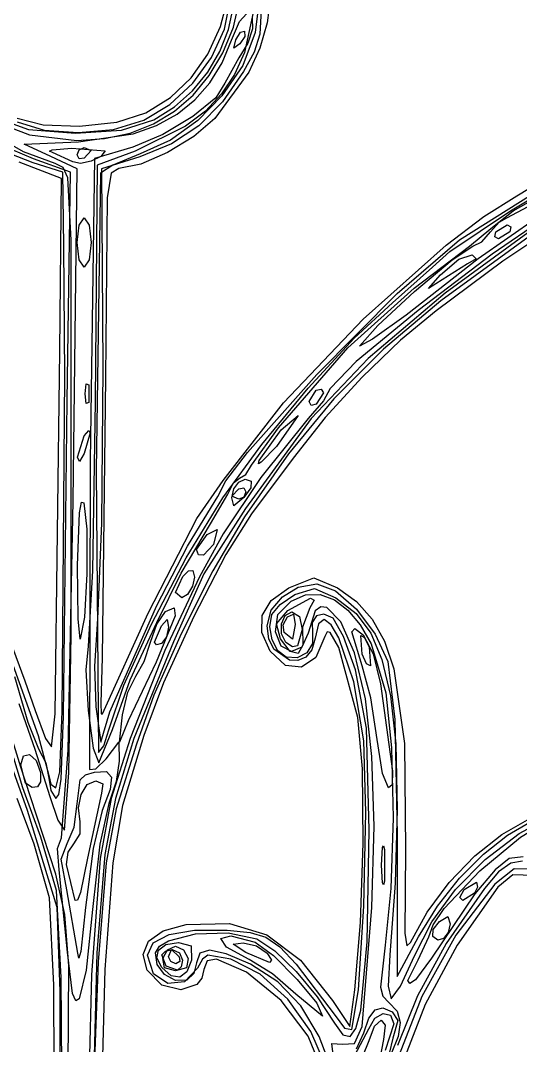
# Model space of a CAD drawing. Extents: x 3 to 111, y 1 to 177.
# Drawn here: x 53.05 to 73.1, y 74.33 to 115.44 of the extents above; entities that cross this region are included whole.
import ezdxf

# ---------------------------------------------------------------- set-up
doc = ezdxf.new("R2010")
doc.units = 0

msp = doc.modelspace()

# ---------------------------------------------------------------- linework, layer by layer
at = {"layer": 'Layer 1', "color": 4}
for p, q in [((62.766643, 117.122222), (62.649876, 114.900433)), ((61.072203, 115.201909), (61.405703, 116.479636)), ((61.227154, 115.101009), (61.486074, 116.395568)), ((61.588706, 115.176879), (61.884316, 116.513659)), ((62.658242, 116.642944), (62.463204, 114.962984)), ((63.076144, 116.426476), (62.935166, 115.351831)), ((61.386727, 115.078496), (61.587261, 115.998901)), ((62.485589, 116.275556), (62.03278, 114.163646)), ((61.825573, 115.400226), (62.110775, 115.711111)), ((62.337972, 115.538907), (62.348921, 115.104371)), ((60.557177, 114.091983), (61.072203, 115.201909)), ((61.16102, 114.141569), (61.588706, 115.176879)), ((61.505445, 114.652778), (61.825573, 115.400226)), ((62.935166, 115.351831), (62.644254, 114.336526)), ((60.707435, 113.96241), (61.227154, 115.101009)), ((61.039235, 114.194389), (61.386727, 115.078496)), ((61.6837, 114.66495), (61.8662, 114.975947)), ((62.042949, 114.799199), (61.841688, 114.506962)), ((61.8662, 114.975947), (62.034383, 115.013023)), ((62.463204, 114.962984), (61.960805, 113.642132)), ((62.034383, 115.013023), (62.042949, 114.799199)), ((62.348921, 115.104371), (62.16477, 114.53062)), ((62.649876, 114.900433), (62.413441, 114.1761)), ((61.132845, 113.742712), (61.505445, 114.652778)), ((61.600737, 114.331378), (61.6837, 114.66495)), ((61.841688, 114.506962), (61.600737, 114.331378)), ((61.6837, 114.66495), (61.6837, 114.66495)), ((62.16477, 114.53062), (61.806667, 113.940768)), ((62.644254, 114.336526), (62.200728, 113.367598)), ((59.887632, 113.145308), (60.557177, 114.091983)), ((59.958431, 112.929833), (60.707435, 113.96241)), ((60.555587, 113.368803), (61.039235, 114.194389)), ((60.621245, 113.232341), (61.16102, 114.141569)), ((61.806667, 113.940768), (61.242222, 112.930867)), ((62.03278, 114.163646), (61.635148, 113.279228)), ((62.413441, 114.1761), (61.992925, 113.394498)), ((60.645689, 112.945404), (61.132845, 113.742712)), ((61.960805, 113.642132), (61.120947, 112.425302)), ((59.061938, 112.359994), (59.887632, 113.145308)), ((59.946586, 112.62396), (60.555587, 113.368803)), ((59.97447, 112.45288), (60.621245, 113.232341)), ((62.200728, 113.367598), (60.845124, 111.517024)), ((61.635148, 113.279228), (61.113663, 112.497012)), ((61.992925, 113.394498), (61.144902, 112.176127)), ((59.036772, 112.067508), (59.958431, 112.929833)), ((60.045065, 112.261578), (60.645689, 112.945404)), ((61.242222, 112.930867), (60.875919, 112.345686)), ((58.078466, 111.734154), (59.061938, 112.359994)), ((59.223037, 111.982086), (59.946586, 112.62396)), ((59.225784, 111.806874), (59.97447, 112.45288)), ((59.332059, 111.691958), (60.045065, 112.261578)), ((60.875919, 112.345686), (59.958105, 111.597633)), ((61.120947, 112.425302), (60.156033, 111.427946)), ((61.113663, 112.497012), (60.461048, 111.807877)), ((57.999088, 111.439666), (59.036772, 112.067508)), ((58.395743, 111.465402), (59.223037, 111.982086)), ((61.144902, 112.176127), (60.194422, 111.220652)), ((52.916667, 111.524136), (53.955509, 111.251724)), ((56.776131, 111.076863), (57.999088, 111.439672)), ((56.906494, 111.371791), (58.078466, 111.734154)), ((57.092507, 111.04062), (58.395743, 111.465402)), ((57.999088, 111.439672), (57.999088, 111.439666)), ((58.078466, 111.734154), (58.078466, 111.734154)), ((58.380274, 111.298007), (59.225784, 111.806874)), ((58.395743, 111.465402), (58.395743, 111.465402)), ((58.507757, 111.237268), (59.332059, 111.691958)), ((59.958105, 111.597633), (58.760423, 110.875489)), ((60.156033, 111.427946), (59.065504, 110.649582)), ((60.461048, 111.807877), (59.670027, 111.202705)), ((60.845124, 111.517024), (60.001913, 110.79336)), ((52.600735, 111.161526), (53.412621, 110.862554)), ((52.743114, 111.300122), (53.36854, 111.066178)), ((52.916667, 111.382282), (53.999934, 111.045515)), ((53.36854, 111.066178), (55.256244, 110.922709)), ((53.955509, 111.251724), (55.408813, 111.205962)), ((53.999934, 111.045515), (55.36475, 110.944593)), ((55.256244, 110.922709), (57.092507, 111.04062)), ((55.36475, 110.944593), (56.776131, 111.076863)), ((55.408813, 111.205962), (56.906494, 111.371791)), ((57.443031, 110.929967), (58.380274, 111.298007)), ((57.573246, 110.898231), (58.507757, 111.237268)), ((59.670027, 111.202705), (57.643663, 110.207778)), ((60.194422, 111.220652), (59.104529, 110.497672)), ((53.173747, 110.179866), (51.918926, 110.892709)), ((53.412621, 110.862554), (55.313696, 110.631111)), ((55.313696, 110.631111), (56.419142, 110.706439)), ((55.377944, 110.570016), (57.573246, 110.898231)), ((56.419142, 110.706439), (57.443031, 110.929967)), ((58.760423, 110.875489), (57.554515, 110.368038)), ((59.065504, 110.649582), (57.848802, 110.08973)), ((60.001913, 110.79336), (58.944247, 110.1462)), ((53.567293, 109.890427), (52.243398, 110.459547)), ((53.551667, 109.734246), (52.328938, 110.213095)), ((53.198889, 110.485473), (55.377944, 110.570016)), ((54.263056, 109.987622), (53.198889, 110.485473)), ((54.214393, 110.202945), (54.322927, 110.253148)), ((54.327778, 110.147645), (54.214393, 110.202945)), ((54.322927, 110.253148), (55.103889, 110.316151)), ((55.103889, 110.316151), (56.444444, 110.217706)), ((55.315556, 110.05001), (55.398458, 110.261093)), ((55.398458, 110.261093), (55.597778, 110.348889)), ((55.597778, 110.348889), (55.88, 110.224435)), ((55.88, 110.224435), (55.597778, 109.925556)), ((57.554515, 110.368038), (56.021111, 109.906187)), ((57.643663, 110.207778), (56.126583, 109.643333)), ((56.444444, 110.217706), (56.274748, 109.988478)), ((59.104529, 110.497672), (57.838261, 109.976785)), ((54.434921, 109.711552), (53.173747, 110.179866)), ((55.05091, 109.363493), (53.567293, 109.890427)), ((55.327223, 109.489773), (54.263056, 109.987622)), ((55.147125, 109.77026), (54.327778, 110.147645)), ((55.44886, 109.703629), (55.147125, 109.77026)), ((55.147125, 109.77026), (55.147125, 109.77026)), ((55.398458, 109.890164), (55.315556, 110.05001)), ((55.315556, 110.05001), (55.315556, 110.05001)), ((55.597778, 109.925556), (55.398458, 109.890164)), ((55.883811, 109.796744), (55.44886, 109.703629)), ((56.021111, 109.906187), (55.839781, 97.780314)), ((56.274748, 109.988478), (55.883811, 109.796744)), ((57.838261, 109.976785), (56.303333, 109.493911)), ((57.848802, 110.08973), (56.752237, 109.640037)), ((58.944247, 110.1462), (57.873398, 109.680751)), ((54.691023, 109.105062), (52.991379, 109.764113)), ((54.751111, 109.364791), (53.551667, 109.734246)), ((54.764555, 109.551367), (54.434921, 109.711552)), ((54.791443, 106.399618), (54.751111, 109.364791)), ((54.950797, 109.13724), (54.764555, 109.551367)), ((54.92082, 100.19008), (55.05091, 109.363493)), ((55.156391, 96.16289), (55.327223, 109.489773)), ((56.126583, 109.643333), (56.046187, 100.160788)), ((56.752237, 109.640037), (56.263111, 109.315058)), ((56.303333, 109.493911), (56.34727, 101.525287)), ((56.990638, 109.502222), (56.689943, 109.323902)), ((57.873398, 109.680751), (56.990638, 109.502222)), ((72.94696, 108.405442), (74.904541, 109.60783)), ((54.621873, 102.177531), (54.691023, 109.105062)), ((55.086021, 106.635866), (54.950797, 109.13724)), ((56.263111, 109.315058), (56.081242, 97.405293)), ((56.689943, 109.323902), (56.530242, 108.327588)), ((70.660277, 106.64652), (74.937177, 109.338816)), ((72.697769, 107.808889), (75.251029, 109.352583)), ((72.802665, 107.808889), (74.991756, 109.038517)), ((56.530242, 108.327588), (56.458118, 101.112865)), ((71.634992, 107.582116), (72.94696, 108.405442)), ((72.556232, 107.526667), (74.317727, 108.479649)), ((70.272233, 106.171697), (72.697769, 107.808889)), ((71.913905, 107.103333), (72.802665, 107.808889)), ((74.505591, 107.808175), (71.969125, 106.070065)), ((55.398458, 107.236507), (55.597778, 107.526667)), ((55.597778, 107.526667), (55.797097, 107.236507)), ((74.157696, 107.304359), (69.905493, 104.199467)), ((74.175159, 107.501461), (70.08296, 104.507208)), ((70.117364, 106.431386), (71.634992, 107.582116)), ((73.78289, 107.539792), (71.404347, 105.886335)), ((71.901171, 106.962222), (72.239001, 107.360861)), ((72.239001, 107.360861), (72.556232, 107.526667)), ((74.70892, 107.339173), (72.39, 105.790695)), ((55.315556, 106.538889), (55.398458, 107.236507)), ((55.797097, 107.236507), (55.88, 106.538889)), ((71.053754, 106.397778), (71.913905, 107.103333)), ((71.548149, 106.563583), (71.901171, 106.962222)), ((72.067495, 106.762903), (72.107778, 106.962222)), ((72.107778, 106.962222), (72.564422, 107.244444)), ((72.107778, 106.962222), (72.107778, 106.962222)), ((72.672222, 106.962222), (72.215578, 106.68)), ((72.564422, 107.244444), (72.712505, 107.161542)), ((72.712505, 107.161542), (72.672222, 106.962222)), ((55.078458, 90.805), (55.086021, 106.635866)), ((55.398458, 105.841271), (55.315556, 106.538889)), ((55.315556, 106.538889), (55.315556, 106.538889)), ((55.88, 106.538889), (55.797097, 105.841271)), ((68.157601, 104.496145), (70.660277, 106.64652)), ((71.194394, 106.397778), (71.548149, 106.563583)), ((72.215578, 106.68), (72.067495, 106.762903)), ((54.824622, 101.176667), (54.791443, 106.399618)), ((66.785423, 103.458147), (70.117364, 106.431386)), ((68.832004, 104.710867), (71.053754, 106.397778)), ((71.969125, 106.070065), (68.989957, 103.807383)), ((69.566866, 105.549638), (70.272233, 106.171697)), ((70.353472, 105.838061), (71.194394, 106.397778)), ((55.597778, 105.551111), (55.398458, 105.841271)), ((55.797097, 105.841271), (55.597778, 105.551111)), ((71.404347, 105.886335), (68.508789, 103.624543)), ((68.848603, 104.570062), (70.353472, 105.838061)), ((70.978889, 105.683025), (69.708889, 104.882496)), ((72.39, 105.790695), (69.717384, 103.795982)), ((69.889347, 105.240692), (70.627893, 105.864714)), ((70.627893, 105.864714), (71.159347, 106.041224)), ((71.322466, 105.881852), (70.978889, 105.683025)), ((71.159347, 106.041224), (71.322466, 105.881852)), ((67.961185, 104.12362), (69.566866, 105.549638)), ((69.414122, 104.692165), (69.889347, 105.240692)), ((69.708889, 104.882496), (69.414122, 104.692165)), ((69.889347, 105.240692), (69.889347, 105.240692)), ((64.932798, 101.240756), (68.157601, 104.496145)), ((66.181111, 102.309978), (68.832004, 104.710867)), ((70.08296, 104.507208), (66.992638, 101.889159)), ((67.378144, 103.21051), (68.848603, 104.570062)), ((66.428035, 102.703672), (67.961185, 104.12362)), ((69.905493, 104.199467), (67.608341, 102.262656)), ((68.989957, 103.807383), (66.509138, 101.762547)), ((68.508789, 103.624543), (67.166988, 102.667919)), ((69.717384, 103.795982), (68.282362, 102.615339)), ((63.591721, 100.106593), (66.785423, 103.458147)), ((66.640453, 102.376134), (67.378144, 103.21051)), ((64.581363, 100.693047), (66.428035, 102.703672)), ((67.166988, 102.667919), (66.640453, 102.376134)), ((66.640453, 102.376134), (66.640453, 102.376134)), ((68.282362, 102.615339), (66.752305, 101.138767)), ((54.434171, 87.631607), (54.621873, 102.177531)), ((63.390102, 99.103651), (66.181111, 102.309978)), ((67.608341, 102.262656), (65.614602, 100.264496)), ((66.992638, 101.889159), (64.711905, 99.483322)), ((66.509138, 101.762547), (65.467715, 100.677974)), ((54.725561, 87.738976), (54.824622, 101.176667)), ((56.34727, 101.525287), (56.302858, 95.277554)), ((62.146666, 98.113024), (64.932798, 101.240756)), ((66.752305, 101.138767), (65.271282, 99.514625)), ((55.642338, 100.471111), (55.684154, 100.865781)), ((55.684154, 100.865781), (55.784688, 100.823889)), ((55.784688, 100.823889), (55.784688, 100.118333)), ((56.458118, 101.112865), (56.321717, 89.894531)), ((55.684154, 100.076441), (55.642338, 100.471111)), ((55.642338, 100.471111), (55.642338, 100.471111)), ((62.725976, 98.442576), (64.581363, 100.693047)), ((64.628889, 100.155578), (64.911111, 100.612222)), ((64.911111, 100.612222), (65.110431, 100.652505)), ((65.193333, 100.504422), (64.911111, 100.047778)), ((65.110431, 100.652505), (65.193333, 100.504422)), ((65.467715, 100.677974), (65.204534, 100.183471)), ((54.77092, 87.542788), (54.92082, 100.19008)), ((55.784688, 100.118333), (55.684154, 100.076441)), ((56.046187, 100.160788), (55.929757, 93.367227)), ((61.176845, 96.997596), (63.591721, 100.106593)), ((65.614602, 100.264496), (63.799006, 98.067009)), ((65.204534, 100.183471), (64.582794, 99.48328)), ((64.711792, 100.007495), (64.628889, 100.155578)), ((64.628889, 100.155578), (64.628889, 100.155578)), ((64.911111, 100.047778), (64.711792, 100.007495)), ((64.186316, 99.593868), (63.310299, 98.354444)), ((63.507077, 99.028074), (64.186316, 99.593868)), ((65.271282, 99.514625), (63.983359, 97.891267)), ((64.711905, 99.483322), (62.071192, 95.873884)), ((62.309649, 97.612256), (63.390102, 99.103651)), ((64.582794, 99.48328), (62.685634, 97.114504)), ((55.339714, 97.931111), (55.597778, 98.777778)), ((55.597778, 98.777778), (55.785312, 98.994282)), ((55.847824, 98.909406), (55.597778, 98.072222)), ((55.785312, 98.994282), (55.847824, 98.909406)), ((62.626277, 97.79), (63.507077, 99.028074)), ((61.16668, 96.303092), (62.725976, 98.442576)), ((63.310299, 98.354444), (62.703558, 97.722972)), ((55.412609, 97.757424), (55.339714, 97.931111)), ((55.339714, 97.931111), (55.339714, 97.931111)), ((55.597778, 98.072222), (55.412609, 97.757424)), ((61.28085, 96.982239), (62.146666, 98.113024)), ((63.799006, 98.067009), (62.036283, 95.532222)), ((63.983359, 97.891267), (62.313569, 95.649502)), ((55.839781, 97.780314), (55.809608, 85.404387)), ((62.086595, 97.239489), (62.309649, 97.612256)), ((62.587513, 97.659913), (62.626277, 97.79)), ((62.703558, 97.722972), (62.587513, 97.659913)), ((62.626277, 97.79), (62.626277, 97.79)), ((56.081242, 97.405293), (56.176068, 86.077778)), ((62.685634, 97.114504), (61.171077, 94.856726)), ((61.585902, 96.897913), (61.834779, 97.084444)), ((61.809329, 96.930403), (62.063777, 97.05079)), ((61.834779, 97.084444), (62.086595, 97.239489)), ((62.063777, 97.05079), (62.302534, 96.964875)), ((60.119717, 95.474869), (61.176845, 96.997596)), ((60.96, 96.345621), (61.28085, 96.982239)), ((61.369914, 96.449444), (61.585902, 96.897913)), ((61.524444, 96.301758), (61.606961, 96.661473)), ((61.524444, 96.362232), (61.806667, 96.661111)), ((61.606961, 96.661473), (61.809329, 96.930403)), ((61.806667, 96.661111), (62.005986, 96.696502)), ((62.286753, 96.700365), (62.001535, 96.311692)), ((62.005986, 96.696502), (62.088889, 96.536657)), ((62.302534, 96.964875), (62.286753, 96.700365)), ((59.696481, 93.884704), (61.16668, 96.303092)), ((60.556848, 95.695556), (60.96, 96.345621)), ((60.673073, 95.25), (61.369914, 96.449444)), ((61.806667, 96.237778), (61.524444, 96.362232)), ((61.524444, 96.362232), (61.524444, 96.362232)), ((61.598001, 95.980184), (61.524444, 96.301758)), ((61.524444, 96.301758), (61.524444, 96.301758)), ((62.001535, 96.311692), (61.598001, 95.980184)), ((62.005986, 96.325574), (61.806667, 96.237778)), ((62.088889, 96.536657), (62.005986, 96.325574)), ((54.954471, 86.181226), (55.156391, 96.16289)), ((55.412529, 95.697557), (55.490788, 96.125412)), ((55.490788, 96.125412), (55.591837, 96.096669)), ((55.591837, 96.096669), (55.704014, 95.043138)), ((62.071192, 95.873884), (60.395556, 93.243572)), ((55.335393, 93.580187), (55.412529, 95.697557)), ((58.174573, 91.677927), (60.119717, 95.474869)), ((59.744278, 94.362489), (60.556848, 95.695556)), ((62.036283, 95.532222), (60.766905, 93.362884)), ((62.313569, 95.649502), (61.289072, 94.029017)), ((55.704014, 95.043138), (55.703447, 93.250577)), ((56.302858, 95.277554), (56.134392, 91.446387)), ((59.488888, 93.274444), (60.673073, 95.25)), ((60.536667, 94.826667), (60.934348, 95.028451)), ((60.934348, 95.028451), (60.788694, 94.426416)), ((60.113333, 94.227667), (60.536667, 94.826667)), ((61.171077, 94.856726), (60.22544, 93.13328)), ((58.517489, 91.979141), (59.744278, 94.362489)), ((60.193357, 94.015413), (60.113333, 94.227667)), ((60.113333, 94.227667), (60.113333, 94.227667)), ((60.788694, 94.426416), (60.38301, 93.992624)), ((58.297782, 91.23079), (59.696481, 93.884704)), ((61.289072, 94.029017), (59.99995, 91.539241)), ((60.38301, 93.992624), (60.193357, 94.015413)), ((55.360264, 91.443165), (55.335393, 93.580187)), ((55.335393, 93.580187), (55.335393, 93.580187)), ((55.929757, 93.367227), (55.762728, 90.349682)), ((60.766905, 93.362884), (59.488404, 90.84054)), ((59.558035, 93.144811), (59.786469, 93.364169)), ((59.786469, 93.364169), (59.963521, 93.377221)), ((59.963521, 93.377221), (60.031825, 93.113031)), ((55.703447, 93.250577), (55.611095, 91.5148)), ((58.51523, 91.298889), (59.488888, 93.274444)), ((60.22544, 93.13328), (58.836831, 90.169946)), ((60.395556, 93.243572), (59.179138, 90.515547)), ((59.270987, 92.498333), (59.558035, 93.144811)), ((60.031825, 93.113031), (59.941854, 92.748574)), ((63.810978, 92.689835), (64.816232, 93.093005)), ((64.816232, 93.093005), (65.757033, 92.689835)), ((59.941854, 92.748574), (59.751511, 92.425802)), ((63.104653, 92.174908), (63.810978, 92.689835)), ((63.550477, 92.329519), (64.188112, 92.708365)), ((64.051852, 92.421264), (64.83621, 92.662676)), ((64.188112, 92.708365), (64.929405, 92.851111)), ((64.83621, 92.662676), (65.695649, 92.28319)), ((64.929405, 92.851111), (65.685353, 92.566311)), ((65.685353, 92.566311), (66.521378, 91.83152)), ((65.757033, 92.689835), (66.522702, 92.135655)), ((59.518694, 92.286667), (59.270987, 92.498333)), ((59.270987, 92.498333), (59.270987, 92.498333)), ((59.751511, 92.425802), (59.518694, 92.286667)), ((62.74273, 91.575322), (63.104653, 92.174908)), ((63.103843, 91.788659), (63.550477, 92.329519)), ((63.363655, 91.621769), (63.898275, 92.155089)), ((63.465267, 92.022205), (64.051852, 92.421264)), ((63.775917, 91.773869), (64.675977, 92.276754)), ((63.898275, 92.155089), (64.477107, 92.40414)), ((64.477107, 92.40414), (65.062164, 92.416145)), ((64.819816, 92.197821), (64.646265, 91.884271)), ((64.675977, 92.276754), (64.819816, 92.197821)), ((65.062164, 92.416145), (65.635591, 92.208362)), ((65.635591, 92.208362), (66.179536, 91.798049)), ((65.695649, 92.28319), (66.503946, 91.664514)), ((66.522702, 92.135655), (67.149455, 91.432022)), ((56.625205, 87.720698), (58.517489, 91.979141)), ((58.5193, 91.236075), (58.861475, 91.737279)), ((58.861475, 91.737279), (59.207272, 91.89179)), ((59.207272, 91.89179), (59.252834, 91.565363)), ((62.935556, 91.159875), (63.103843, 91.788659)), ((63.13017, 91.618771), (63.465267, 92.022205)), ((63.316674, 91.242402), (63.775917, 91.773869)), ((63.658078, 91.58106), (63.923333, 91.722222)), ((63.923333, 91.722222), (64.233777, 91.534075)), ((64.646265, 91.884271), (64.362925, 91.10816)), ((64.872199, 91.764248), (64.582232, 90.875556)), ((65.089361, 91.924374), (64.872199, 91.764248)), ((65.339493, 91.901518), (65.089361, 91.924374)), ((65.89322, 91.326349), (65.339493, 91.901518)), ((66.179536, 91.798049), (66.676146, 91.202465)), ((66.521378, 91.83152), (67.273715, 90.826152)), ((52.372731, 91.270105), (53.221368, 88.956134)), ((55.447915, 90.631622), (55.360264, 91.443165)), ((55.611095, 91.5148), (55.447915, 90.631622)), ((56.134392, 91.446387), (56.010025, 89.539612)), ((56.339695, 87.63), (58.174573, 91.677927)), ((57.444965, 88.997939), (58.51523, 91.298889)), ((59.252834, 91.565363), (58.486604, 89.704771)), ((58.702222, 91.157778), (58.928189, 91.421866)), ((59.99995, 91.539241), (58.788244, 88.88388)), ((58.928189, 91.421866), (58.980124, 91.103879)), ((62.727538, 90.898954), (62.74273, 91.575322)), ((63.053412, 91.124379), (63.13017, 91.618771)), ((63.271293, 90.928438), (63.363655, 91.621769)), ((63.513866, 91.243877), (63.658078, 91.58106)), ((63.584254, 91.209094), (63.750368, 91.521034)), ((63.750368, 91.521034), (63.993889, 91.625076)), ((63.993889, 91.625076), (64.064444, 91.214222)), ((64.233777, 91.534075), (64.346667, 91.016667)), ((64.915145, 91.565653), (64.740377, 91.300586)), ((64.740377, 91.300586), (64.764892, 90.891651)), ((65.219395, 91.637724), (64.915145, 91.565653)), ((65.225812, 91.411724), (65.002147, 91.250045)), ((65.583325, 91.467672), (65.219395, 91.637724)), ((65.504447, 91.205589), (65.225812, 91.411724)), ((65.999798, 90.734443), (65.583325, 91.467672)), ((66.442486, 90.077725), (65.89322, 91.326349)), ((66.503946, 91.664514), (67.099645, 90.874619)), ((67.149455, 91.432022), (67.646058, 90.545137)), ((52.22481, 91.016667), (53.760462, 86.764252)), ((57.189237, 88.786004), (58.297782, 91.23079)), ((58.265622, 90.503276), (58.5193, 91.236075)), ((58.424321, 90.506121), (58.702222, 91.157778)), ((58.980124, 91.103879), (58.900228, 90.715596)), ((63.061407, 90.153682), (62.727538, 90.898954)), ((63.011214, 90.640766), (62.935556, 91.159875)), ((63.145873, 90.606927), (63.053412, 91.124379)), ((63.507099, 90.342575), (63.271293, 90.928438)), ((63.472359, 90.64498), (63.316674, 91.242402)), ((63.515591, 90.840126), (63.513866, 91.243877)), ((63.625913, 90.900146), (63.584254, 91.209094)), ((63.954652, 90.624517), (63.625913, 90.900146)), ((63.625913, 90.900146), (63.625913, 90.900146)), ((64.064444, 91.214222), (63.954652, 90.624517)), ((64.346667, 91.016667), (64.161299, 90.357122)), ((64.582232, 90.875556), (64.33656, 90.309115)), ((64.362925, 91.10816), (64.367302, 90.391227)), ((64.764892, 90.891651), (64.764342, 90.449097)), ((65.002147, 91.250045), (64.859301, 90.666302)), ((65.342709, 90.927364), (65.253057, 90.734444)), ((65.473089, 90.902312), (65.342709, 90.927364)), ((65.817787, 90.292171), (65.473089, 90.902312)), ((65.812205, 90.685887), (65.504447, 91.205589)), ((66.331202, 90.92066), (66.453368, 91.057162)), ((66.747142, 89.55823), (66.331202, 90.92066)), ((66.453368, 91.057162), (66.794699, 90.806253)), ((66.676146, 91.202465), (67.107568, 90.438868)), ((67.099645, 90.874619), (67.541518, 89.808372)), ((54.981785, 85.273885), (55.078458, 90.805)), ((59.179138, 90.515547), (57.597731, 86.642222)), ((58.012294, 89.734464), (58.265622, 90.503276)), ((59.488404, 90.84054), (58.400151, 88.384561)), ((58.504172, 90.396105), (58.424321, 90.506121)), ((58.424321, 90.506121), (58.424321, 90.506121)), ((58.702222, 90.452222), (58.504172, 90.396105)), ((58.900228, 90.715596), (58.702222, 90.452222)), ((63.212134, 90.232291), (63.011214, 90.640766)), ((63.374113, 90.166312), (63.145873, 90.606927)), ((63.860086, 90.127426), (63.472359, 90.64498)), ((63.472359, 90.64498), (63.472359, 90.64498)), ((63.688149, 90.499263), (63.515591, 90.840126)), ((63.688149, 90.49926), (63.688149, 90.499263)), ((63.95292, 90.32187), (63.688149, 90.49926)), ((64.764342, 90.449097), (64.530752, 90.083798)), ((64.859301, 90.666302), (64.727626, 90.200389)), ((65.253057, 90.734444), (64.888334, 89.897308)), ((66.411698, 88.922783), (65.812205, 90.685887)), ((66.488183, 89.397264), (65.999798, 90.734443)), ((66.745556, 90.028889), (66.694019, 90.776981)), ((66.694019, 90.776981), (66.850268, 90.69834)), ((66.794699, 90.806253), (67.193941, 90.033998)), ((66.850268, 90.69834), (67.027778, 90.311111)), ((67.273715, 90.826152), (67.778602, 89.72962)), ((67.646058, 90.545137), (68.02128, 89.441202)), ((55.762728, 90.349682), (55.671023, 89.404418)), ((58.836831, 90.169946), (57.44326, 86.642169)), ((63.672031, 89.575002), (63.061407, 90.153682)), ((63.83341, 89.78735), (63.212134, 90.232291)), ((63.704693, 89.902431), (63.374113, 90.166312)), ((63.920185, 90.133794), (63.507099, 90.342575)), ((64.179044, 90.053578), (63.860086, 90.127426)), ((64.33656, 90.309115), (63.920185, 90.133794)), ((64.161299, 90.357122), (63.95292, 90.32187)), ((64.530752, 90.083798), (64.149182, 89.875121)), ((64.367302, 90.391227), (64.179044, 90.053578)), ((64.727626, 90.200389), (64.486695, 89.905278)), ((66.575232, 87.488889), (65.817787, 90.292171)), ((66.881538, 88.236371), (66.442486, 90.077725)), ((67.027778, 90.311111), (67.079314, 89.563019)), ((67.107568, 90.438868), (67.703435, 88.476667)), ((56.321717, 89.894531), (56.269338, 88.062373)), ((58.486604, 89.704771), (57.362869, 87.347778)), ((57.670971, 89.146671), (58.012294, 89.734464)), ((64.149182, 89.875121), (63.704693, 89.902431)), ((64.175594, 89.770941), (63.83341, 89.78735)), ((64.486695, 89.905278), (64.175594, 89.770941)), ((64.888334, 89.897308), (64.321166, 89.500185)), ((66.923065, 89.64166), (66.745556, 90.028889)), ((66.745556, 90.028889), (66.745556, 90.028889)), ((67.079314, 89.563019), (66.923065, 89.64166)), ((67.193941, 90.033998), (67.490346, 88.840778)), ((67.541518, 89.808372), (67.888333, 88.360637)), ((67.778602, 89.72962), (68.065874, 87.411961)), ((55.671023, 89.404418), (55.760717, 87.773923)), ((56.010025, 89.539612), (56.071637, 87.918609)), ((64.321166, 89.500185), (63.672031, 89.575002)), ((66.922189, 87.065369), (66.488183, 89.397264)), ((67.100131, 88.270912), (66.747142, 89.55823)), ((68.02128, 89.441202), (68.442651, 86.446993)), ((52.814183, 89.129904), (53.348975, 87.295459)), ((53.221368, 88.956134), (53.630483, 87.771111)), ((56.742751, 87.006848), (57.444965, 88.997939)), ((57.349262, 88.501414), (57.670971, 89.146671)), ((58.788244, 88.88388), (57.995995, 86.76664)), ((66.817511, 86.556404), (66.411698, 88.922783)), ((67.490346, 88.840778), (67.965702, 85.337115)), ((56.589501, 86.995), (57.189237, 88.786004)), ((57.143088, 87.594448), (57.349262, 88.501414)), ((67.703435, 88.476667), (67.921004, 86.273624)), ((52.974988, 88.053333), (53.624449, 86.218889)), ((56.269338, 88.062373), (56.289469, 87.634061)), ((58.400151, 88.384561), (57.701521, 86.414314)), ((67.144231, 85.92096), (66.881538, 88.236371)), ((67.352113, 86.603961), (67.100131, 88.270912)), ((67.888333, 88.360637), (68.094176, 86.425306)), ((53.630483, 87.771111), (54.045556, 86.642222)), ((54.297202, 86.310979), (54.434171, 87.631607)), ((54.625452, 85.302845), (54.725561, 87.738976)), ((55.760717, 87.773923), (55.958334, 86.261852)), ((56.071637, 87.918609), (56.265693, 86.501111)), ((56.265693, 86.501111), (56.625205, 87.720698)), ((56.289469, 87.634061), (56.339695, 87.63)), ((57.019196, 86.501111), (57.143088, 87.594448)), ((57.143088, 87.594448), (57.143088, 87.594448)), ((53.331081, 83.763171), (51.992917, 87.488889)), ((53.057778, 85.495855), (52.515824, 87.269673)), ((53.348975, 87.295459), (53.772308, 86.235503)), ((54.683337, 85.011168), (54.77092, 87.542788)), ((57.362869, 87.347778), (57.019196, 86.501111)), ((66.757314, 85.421354), (66.575232, 87.488889)), ((68.065874, 87.411961), (68.156667, 82.790244)), ((53.760462, 86.764252), (54.185436, 85.160556)), ((56.190399, 85.67186), (56.742751, 87.006848)), ((56.389719, 86.347212), (56.589501, 86.995)), ((57.995995, 86.76664), (57.138996, 83.961105)), ((67.027067, 82.973333), (66.922189, 87.065369)), ((54.045556, 86.642222), (54.297202, 86.310979)), ((56.176068, 86.077778), (56.389719, 86.347212)), ((56.478551, 85.82772), (56.996338, 86.501111)), ((57.44326, 86.642169), (56.679888, 84.24328)), ((57.597731, 86.642222), (56.858323, 84.243333)), ((57.701521, 86.414314), (56.879724, 83.82)), ((56.996338, 86.501111), (57.002604, 85.734576)), ((66.90052, 83.689564), (66.817511, 86.556404)), ((67.561821, 85.235747), (67.352113, 86.603961)), ((67.352113, 86.603961), (67.352113, 86.603961)), ((68.094176, 86.425306), (68.156663, 83.791915)), ((68.442651, 86.446993), (68.483709, 82.179008)), ((53.057778, 85.583889), (53.166064, 85.954185)), ((53.166064, 85.954185), (53.412852, 85.997039)), ((53.412852, 85.997039), (53.681038, 85.757235)), ((53.624449, 86.218889), (54.224654, 84.313889)), ((53.772308, 86.235503), (54.064949, 85.66208)), ((54.692556, 82.654922), (54.954471, 86.181226)), ((55.958334, 86.261852), (56.190399, 85.67186)), ((67.921004, 86.273624), (67.987705, 83.461476)), ((53.139219, 84.666667), (52.777294, 85.858562)), ((53.245927, 84.854816), (53.057778, 85.583889)), ((53.681038, 85.757235), (53.853517, 85.27956)), ((54.064949, 85.66208), (54.186667, 85.052716)), ((56.068463, 85.425592), (56.478551, 85.82772)), ((57.002604, 85.734576), (56.885091, 84.920963)), ((67.230552, 83.131722), (67.144231, 85.92096)), ((53.448105, 84.304056), (53.057778, 85.495855)), ((53.853517, 85.27956), (53.849578, 84.908706)), ((54.185436, 85.160556), (54.269166, 84.811747)), ((54.468889, 84.666667), (54.625452, 85.302845)), ((54.812726, 82.973333), (54.981785, 85.273885)), ((55.437919, 84.990227), (55.651653, 85.190892)), ((55.651653, 85.190892), (56.0211, 85.300185)), ((55.809608, 85.404387), (56.068463, 85.425592)), ((56.0211, 85.300185), (56.500111, 85.316445)), ((56.500111, 85.316445), (56.703351, 85.096604)), ((66.791868, 82.450608), (66.757314, 85.421354)), ((67.813171, 84.666667), (67.561821, 85.235747)), ((67.965702, 85.337115), (67.957102, 84.787644)), ((53.515627, 84.675253), (53.245927, 84.854816)), ((53.245927, 84.854816), (53.245927, 84.854816)), ((53.726896, 84.700244), (53.515627, 84.675253)), ((53.849578, 84.908706), (53.726896, 84.700244)), ((54.186667, 85.052716), (54.269569, 84.553039)), ((54.269166, 84.811747), (54.468889, 84.666667)), ((54.591034, 84.396541), (54.683337, 85.011168)), ((55.315544, 84.020987), (55.437919, 84.990227)), ((55.475926, 84.399631), (55.722115, 84.794589)), ((55.722115, 84.794589), (56.070325, 84.948889)), ((56.070325, 84.948889), (56.352537, 84.832704)), ((56.352537, 84.832704), (56.291951, 84.455)), ((56.885091, 84.920963), (56.593757, 84.041242)), ((56.703351, 85.096604), (56.639987, 84.593261)), ((67.957102, 84.787644), (67.813171, 84.666667)), ((53.862159, 82.691111), (53.139219, 84.666667)), ((54.46627, 81.204418), (53.448105, 84.304056)), ((54.224654, 84.313889), (54.548978, 83.367122)), ((54.269569, 84.553039), (54.468889, 84.243333)), ((54.468889, 84.243333), (54.591034, 84.396541)), ((55.37036, 83.86593), (55.475926, 84.399631)), ((56.291951, 84.455), (55.741982, 81.844444)), ((56.639987, 84.593261), (56.319189, 83.75902)), ((53.59678, 82.408889), (52.913379, 84.243333)), ((55.200658, 83.08193), (55.315544, 84.020987)), ((56.593757, 84.041242), (56.228449, 82.409191)), ((56.679888, 84.24328), (56.245345, 81.828854)), ((56.858323, 84.243333), (56.434241, 81.994372)), ((57.138996, 83.961105), (56.746266, 81.654152)), ((54.515552, 79.860405), (53.331081, 83.763171)), ((55.44402, 83.2954), (55.37036, 83.86593)), ((56.319189, 83.75902), (55.956796, 82.23399)), ((56.879724, 83.82), (56.48036, 81.657519)), ((66.811076, 79.918502), (66.90052, 83.689564)), ((67.987705, 83.461476), (67.905177, 80.625432)), ((68.156663, 83.791915), (68.076976, 80.843698)), ((72.357474, 82.798277), (73.752264, 83.590827)), ((54.548978, 83.367122), (54.812726, 82.973333)), ((54.924444, 82.431111), (55.200658, 83.08193)), ((55.441925, 82.819162), (55.44402, 83.2954)), ((67.140489, 79.868889), (67.230552, 83.131722)), ((72.573986, 82.76668), (73.476488, 83.290446)), ((73.048154, 82.834353), (73.913179, 83.30286)), ((73.09716, 82.681169), (73.785981, 83.09992)), ((54.488012, 80.554407), (53.862159, 82.691111)), ((54.532871, 82.227314), (54.692556, 82.654922)), ((55.183543, 82.416441), (55.441925, 82.819162)), ((66.945917, 78.489886), (67.027067, 82.973333)), ((68.156667, 82.790244), (68.156667, 77.103825)), ((71.271394, 81.93758), (72.357474, 82.798277)), ((71.476013, 81.343251), (73.09716, 82.681169)), ((71.612996, 82.001896), (72.573986, 82.76668)), ((71.677189, 81.784622), (73.048154, 82.834353)), ((54.214655, 80.247668), (53.59678, 82.408889)), ((54.598525, 81.383028), (54.532871, 82.227314)), ((54.674223, 81.808848), (54.924444, 82.431111)), ((54.959332, 82.083657), (55.183543, 82.416441)), ((55.956796, 82.23399), (55.657696, 79.868889)), ((56.228449, 82.409191), (55.933094, 79.786782)), ((66.686813, 79.267943), (66.791868, 82.450608)), ((67.527977, 81.562222), (67.563905, 82.272628)), ((67.563905, 82.272628), (67.602795, 82.34357)), ((67.602795, 82.34357), (67.650284, 82.197222)), ((54.894521, 81.592493), (54.959332, 82.083657)), ((55.741982, 81.844444), (55.456266, 80.473903)), ((56.245345, 81.828854), (55.900181, 77.166644)), ((56.434241, 81.994372), (56.115326, 78.044711)), ((67.650284, 82.197222), (67.650284, 80.927222)), ((68.483709, 82.179008), (68.461955, 78.83065)), ((70.243959, 80.864103), (71.271394, 81.93758)), ((70.655942, 81.039257), (71.612996, 82.001896)), ((72.642578, 81.830446), (72.082253, 81.373179)), ((73.202653, 81.89698), (72.642578, 81.830446)), ((54.911998, 80.574444), (54.674223, 81.808848)), ((55.242686, 80.151111), (54.894521, 81.592493)), ((56.48036, 81.657519), (56.165729, 77.681001)), ((56.746266, 81.654152), (56.429231, 77.379911)), ((67.563905, 80.851816), (67.527977, 81.562222)), ((67.527977, 81.562222), (67.527977, 81.562222)), ((70.496711, 80.588191), (71.677189, 81.784622)), ((72.851681, 81.411521), (72.07132, 80.799158)), ((72.707665, 81.645444), (72.217928, 81.291638)), ((73.182395, 81.72042), (72.707665, 81.645444)), ((73.775429, 81.407308), (72.851681, 81.411521)), ((54.82014, 79.581302), (54.46627, 81.204418)), ((54.937968, 78.071111), (54.598525, 81.383028)), ((69.765246, 79.921926), (70.655942, 81.039257)), ((70.044002, 79.819665), (71.476013, 81.343251)), ((72.082253, 81.373179), (71.270614, 80.419716)), ((72.217928, 81.291638), (71.656818, 80.633945)), ((72.794432, 81.180544), (72.19508, 80.677303)), ((73.626585, 81.146229), (72.794432, 81.180544)), ((67.602795, 80.780875), (67.563905, 80.851816)), ((67.650284, 80.927222), (67.602795, 80.780875)), ((67.905177, 80.625432), (67.67506, 78.350703)), ((68.076976, 80.843698), (67.856295, 77.963889)), ((69.355867, 79.673236), (70.243959, 80.864103)), ((69.542663, 79.287113), (70.496711, 80.588191)), ((71.656818, 80.633945), (70.125242, 78.416937)), ((72.07132, 80.799158), (70.504246, 78.758046)), ((72.19508, 80.677303), (70.561827, 78.355416)), ((70.661348, 80.265605), (70.843439, 80.581266)), ((70.843439, 80.581266), (71.32959, 80.882264)), ((70.843439, 80.581266), (70.843439, 80.581266)), ((71.375275, 80.685452), (71.259377, 80.443292)), ((71.32959, 80.882264), (71.375275, 80.685452)), ((54.38127, 76.748474), (54.214655, 80.247668)), ((54.683235, 77.05927), (54.488012, 80.554407)), ((55.347162, 78.034444), (54.911998, 80.574444)), ((55.456266, 80.473903), (55.332267, 80.153757)), ((71.270614, 80.419716), (69.529909, 77.840182)), ((70.786566, 80.151111), (70.661348, 80.265605)), ((71.259377, 80.443292), (70.786566, 80.151111)), ((54.644188, 76.501738), (54.515552, 79.860405)), ((55.332267, 80.153757), (55.242686, 80.151111)), ((55.242686, 80.151111), (55.242686, 80.151111)), ((55.657696, 79.868889), (55.461686, 78.107646)), ((55.933094, 79.786782), (55.679205, 77.34702)), ((66.604375, 76.570194), (66.811076, 79.918502)), ((66.751371, 75.093345), (67.140489, 79.868889)), ((69.003333, 78.693069), (69.765246, 79.921926)), ((69.591599, 79.168829), (70.044002, 79.819665)), ((54.988061, 77.526085), (54.82014, 79.581302)), ((68.687812, 78.460369), (69.355867, 79.673236)), ((69.853107, 79.307024), (70.19135, 79.501656)), ((70.19135, 79.501656), (70.273333, 79.214545)), ((58.766894, 78.92821), (59.688851, 79.177913)), ((59.013724, 78.783085), (60.021108, 78.960741)), ((59.688851, 79.177913), (61.432347, 79.225132)), ((60.021108, 78.960741), (61.330281, 78.957012)), ((61.330281, 78.957012), (62.256968, 78.862035)), ((61.432347, 79.225132), (62.930553, 78.766357)), ((66.450069, 76.564651), (66.686813, 79.267943)), ((68.850984, 77.923441), (69.542663, 79.287113)), ((69.417692, 78.688274), (69.591599, 79.168829)), ((69.590387, 78.703418), (69.60259, 78.985852)), ((69.60259, 78.985852), (69.853107, 79.307024)), ((70.273333, 79.214545), (70.197932, 78.861744)), ((58.18408, 78.522084), (58.766894, 78.92821)), ((58.366492, 78.44233), (59.013724, 78.783085)), ((58.626049, 78.309726), (58.977413, 78.525251)), ((58.977413, 78.525251), (60.066704, 78.808321)), ((60.066704, 78.808321), (61.370971, 78.852949)), ((61.082637, 78.627713), (61.477087, 78.736053)), ((61.315016, 78.269327), (61.082637, 78.627713)), ((61.370971, 78.852949), (62.529692, 78.609777)), ((61.477087, 78.736053), (62.458089, 78.478357)), ((62.256968, 78.862035), (62.893715, 78.670018)), ((62.529692, 78.609777), (63.249079, 78.129529)), ((62.893715, 78.670018), (63.443108, 78.281876)), ((62.930553, 78.766357), (64.275031, 77.754211)), ((68.156667, 77.103825), (69.003333, 78.693069)), ((68.461955, 78.83065), (68.540872, 78.329005)), ((68.994359, 77.768837), (69.417692, 78.688274)), ((70.504246, 78.758046), (69.149099, 76.302641)), ((69.791025, 78.55721), (69.590387, 78.703418)), ((69.590387, 78.703418), (69.590387, 78.703418)), ((70.015352, 78.626309), (69.791025, 78.55721)), ((70.197932, 78.861744), (70.015352, 78.626309)), ((57.963326, 77.986394), (58.18408, 78.522084)), ((58.137778, 77.956763), (58.366492, 78.44233)), ((58.463626, 78.053099), (58.626049, 78.309726)), ((58.514395, 77.841752), (58.576483, 78.160234)), ((58.576483, 78.160234), (58.874774, 78.377453)), ((58.720921, 77.968072), (58.857218, 78.118328)), ((58.755949, 77.822778), (58.945206, 78.171587)), ((58.857218, 78.118328), (59.125556, 78.175556)), ((58.874774, 78.377453), (59.385299, 78.457778)), ((58.945206, 78.171587), (59.266667, 78.316667)), ((58.984444, 77.893333), (59.108899, 78.175556)), ((59.108899, 78.175556), (59.407778, 77.893333)), ((59.125556, 78.175556), (59.424535, 78.051201)), ((59.266667, 78.316667), (59.588127, 78.171587)), ((59.385299, 78.457778), (59.887684, 78.325254)), ((59.588127, 78.171587), (59.777384, 77.822778)), ((59.887684, 78.325254), (59.900185, 77.752222)), ((60.626496, 78.151371), (60.23819, 78.030156)), ((61.298859, 78.004452), (60.626496, 78.151371)), ((62.214503, 77.776886), (61.315016, 78.269327)), ((61.577208, 78.391956), (61.983778, 78.453618)), ((62.088889, 78.057956), (61.577208, 78.391956)), ((61.983778, 78.453618), (62.511045, 78.33219)), ((62.458089, 78.478357), (63.194213, 77.939151)), ((62.511045, 78.33219), (62.935556, 78.034444)), ((63.249079, 78.129529), (64.10523, 77.298813)), ((63.443108, 78.281876), (64.107732, 77.598518)), ((66.695633, 75.751883), (66.945917, 78.489886)), ((67.67506, 78.350703), (67.480811, 76.673697)), ((68.540872, 78.329005), (68.687812, 78.460369)), ((70.125242, 78.416937), (68.968209, 76.32592)), ((70.561827, 78.355416), (69.273144, 75.980278)), ((55.136762, 76.411817), (54.937959, 78.071111)), ((54.937959, 78.071111), (54.937968, 78.071111)), ((55.389139, 77.829944), (55.34715, 78.034444)), ((55.34715, 78.034444), (55.347162, 78.034444)), ((55.461686, 78.107646), (55.389139, 77.829944)), ((56.115326, 78.044711), (55.762169, 64.487778)), ((58.127547, 77.348001), (57.963326, 77.986394)), ((58.381488, 77.201563), (58.137778, 77.956763)), ((58.526392, 77.584637), (58.463626, 78.053099)), ((58.712481, 77.457639), (58.514395, 77.841752)), ((58.890371, 77.517038), (58.720921, 77.968072)), ((58.826882, 77.445886), (58.755949, 77.822778)), ((58.755949, 77.822778), (58.755949, 77.822778)), ((59.07224, 77.694014), (58.984444, 77.893333)), ((58.984444, 77.893333), (58.984444, 77.893333)), ((59.407778, 77.893333), (59.443169, 77.694014)), ((59.424535, 78.051201), (59.548889, 77.752222)), ((59.548889, 77.752222), (59.491661, 77.483884)), ((59.777384, 77.822778), (59.706452, 77.445886)), ((59.900185, 77.752222), (59.723708, 77.2862)), ((60.23819, 78.030156), (60.113333, 77.641306)), ((60.342325, 77.793703), (60.148569, 77.434626)), ((60.563898, 77.955372), (60.342325, 77.793703)), ((60.534118, 77.722869), (60.395556, 77.378103)), ((60.908035, 77.793894), (60.534118, 77.722869)), ((61.483073, 77.791468), (60.563898, 77.955372)), ((62.111296, 77.274458), (60.908035, 77.793894)), ((62.275884, 77.5889), (61.298859, 78.004452)), ((62.663827, 77.189144), (61.483073, 77.791468)), ((62.088889, 78.057954), (62.088889, 78.057956)), ((63.028176, 77.656172), (62.088889, 78.057954)), ((63.15252, 77.208559), (62.214503, 77.776886)), ((62.935556, 78.034444), (63.116431, 77.747647)), ((63.116431, 77.747647), (63.028176, 77.656172)), ((63.194213, 77.939151), (64.145032, 76.983407)), ((64.275031, 77.754211), (65.557344, 76.141318)), ((67.856295, 77.963889), (67.795781, 76.71612)), ((68.294252, 76.706261), (68.850984, 77.923441)), ((68.58, 76.936281), (68.994359, 77.768837)), ((69.529909, 77.840182), (68.88881, 76.966227)), ((54.927249, 67.234418), (54.988061, 77.526085)), ((55.679205, 77.34702), (55.398803, 76.196243)), ((56.165729, 77.681001), (55.956348, 72.258426)), ((56.429231, 77.379911), (56.030055, 63.076661)), ((58.722277, 76.752837), (58.127547, 77.348001)), ((58.826262, 77.184207), (58.526392, 77.584637)), ((59.094838, 77.130222), (58.712481, 77.457639)), ((58.712481, 77.457639), (58.712481, 77.457639)), ((59.266667, 77.328889), (58.826882, 77.445886)), ((59.341405, 77.347588), (58.890371, 77.517038)), ((58.890371, 77.517038), (58.890371, 77.517038)), ((59.283323, 77.611111), (59.07224, 77.694014)), ((59.706452, 77.445886), (59.266667, 77.328889)), ((59.443169, 77.694014), (59.283323, 77.611111)), ((59.491661, 77.483884), (59.341405, 77.347588)), ((60.148569, 77.434626), (59.622954, 76.879196)), ((60.113333, 77.641306), (59.997037, 77.219364)), ((60.395556, 77.378103), (60.32147, 77.025336)), ((63.368568, 76.885354), (62.275884, 77.5889)), ((64.10523, 77.298813), (64.950396, 76.27839)), ((64.107732, 77.598518), (65.666465, 75.539256)), ((54.739629, 69.60568), (54.683235, 77.05927)), ((55.900181, 77.166644), (55.456119, 60.677724)), ((58.955237, 76.821941), (58.381488, 77.201563)), ((59.258265, 76.943731), (58.826262, 77.184207)), ((59.443586, 77.075971), (59.094838, 77.130222)), ((59.717432, 76.955134), (59.258265, 76.943731)), ((59.723708, 77.2862), (59.443586, 77.075971)), ((59.997037, 77.219364), (59.717432, 76.955134)), ((60.32147, 77.025336), (60.121297, 76.771405)), ((63.504073, 76.139281), (62.111296, 77.274458)), ((63.765822, 76.182696), (62.663827, 77.189144)), ((64.096621, 76.389984), (63.15252, 77.208559)), ((64.288023, 75.917859), (63.368568, 76.885354)), ((64.145032, 76.983407), (64.927623, 76.032352)), ((68.666119, 76.820298), (68.58, 76.936281)), ((68.58, 76.936281), (68.58, 76.936281)), ((68.88881, 76.966227), (68.666119, 76.820298)), ((54.423499, 69.193688), (54.38127, 76.748474)), ((54.645915, 69.372554), (54.644188, 76.501738)), ((59.475199, 76.561811), (58.722277, 76.752837)), ((59.622954, 76.879196), (58.955237, 76.821941)), ((60.121297, 76.771405), (59.475199, 76.561811)), ((66.252654, 75.094857), (66.450069, 76.564651)), ((66.335616, 74.971616), (66.604375, 76.570194)), ((67.480811, 76.673697), (67.58009, 76.306776)), ((67.795781, 76.71612), (67.917006, 76.2)), ((67.917006, 76.2), (68.294252, 76.706261)), ((55.262683, 76.128401), (55.136762, 76.411817)), ((55.398803, 76.196243), (55.262683, 76.128401)), ((64.585099, 74.707849), (63.504073, 76.139281)), ((64.685413, 74.890002), (63.765822, 76.182696)), ((65.159063, 75.507212), (64.096621, 76.389984)), ((64.096621, 76.389984), (64.096621, 76.389984)), ((64.950396, 76.27839), (65.636829, 75.22902)), ((65.557344, 76.141318), (66.252654, 75.094857)), ((67.58009, 76.306776), (67.822719, 76.061813)), ((67.822719, 76.061813), (68.151621, 75.704798)), ((69.149099, 76.302641), (68.141124, 73.721201)), ((68.968209, 76.32592), (68.169956, 74.327929)), ((65.0318, 74.689647), (64.288023, 75.917859)), ((64.927623, 76.032352), (65.159063, 75.507212)), ((66.503095, 75.015299), (66.695633, 75.751883)), ((67.023975, 75.431316), (67.268325, 75.758783)), ((67.268325, 75.758783), (67.572748, 75.836447)), ((67.572748, 75.836447), (67.955936, 75.678109)), ((67.955936, 75.678109), (68.177989, 75.327629)), ((68.151621, 75.704798), (68.275873, 75.253357)), ((69.273144, 75.980278), (68.378585, 73.658493)), ((65.666465, 75.539256), (66.038452, 75.026907)), ((66.821008, 74.840248), (67.023975, 75.431316)), ((67.013415, 75.000556), (67.262357, 75.428887)), ((67.246614, 75.11155), (67.506435, 75.353333)), ((67.262357, 75.428887), (67.59658, 75.620079)), ((67.506435, 75.353333), (67.667208, 75.14184)), ((67.59658, 75.620079), (67.889757, 75.549788)), ((67.889757, 75.549788), (68.015556, 75.193669)), ((68.177989, 75.327629), (67.983509, 74.624362)), ((68.275873, 75.253357), (68.196227, 74.690381)), ((65.318953, 73.428939), (64.685413, 74.890002)), ((65.636829, 75.22902), (65.975281, 74.762717)), ((66.038452, 75.026907), (66.335616, 74.971616)), ((66.263507, 74.688527), (66.503095, 75.015299)), ((66.446606, 74.411198), (66.751371, 75.093345)), ((66.459413, 73.942222), (67.013415, 75.000556)), ((66.528664, 74.190785), (66.821008, 74.840248)), ((67.032957, 74.530244), (67.246614, 75.11155)), ((67.667208, 75.14184), (67.607705, 74.577222)), ((68.015556, 75.193669), (67.673491, 74.135336)), ((65.249462, 73.068561), (64.585099, 74.707849)), ((65.59745, 73.203949), (65.0318, 74.689647)), ((65.975281, 74.762717), (66.263507, 74.688527)), ((66.782417, 73.901789), (67.032957, 74.530244)), ((67.607705, 74.577222), (67.202592, 72.464639)), ((67.983509, 74.624362), (67.433673, 72.39)), ((68.196227, 74.690381), (67.913433, 73.998763)), ((65.620098, 73.761919), (65.52738, 74.407454)), ((65.52738, 74.407454), (65.966117, 74.389005)), ((65.966117, 74.389005), (66.446606, 74.411198))]:
    msp.add_line(p, q, dxfattribs=at)

doc.saveas('drawing.dxf')
